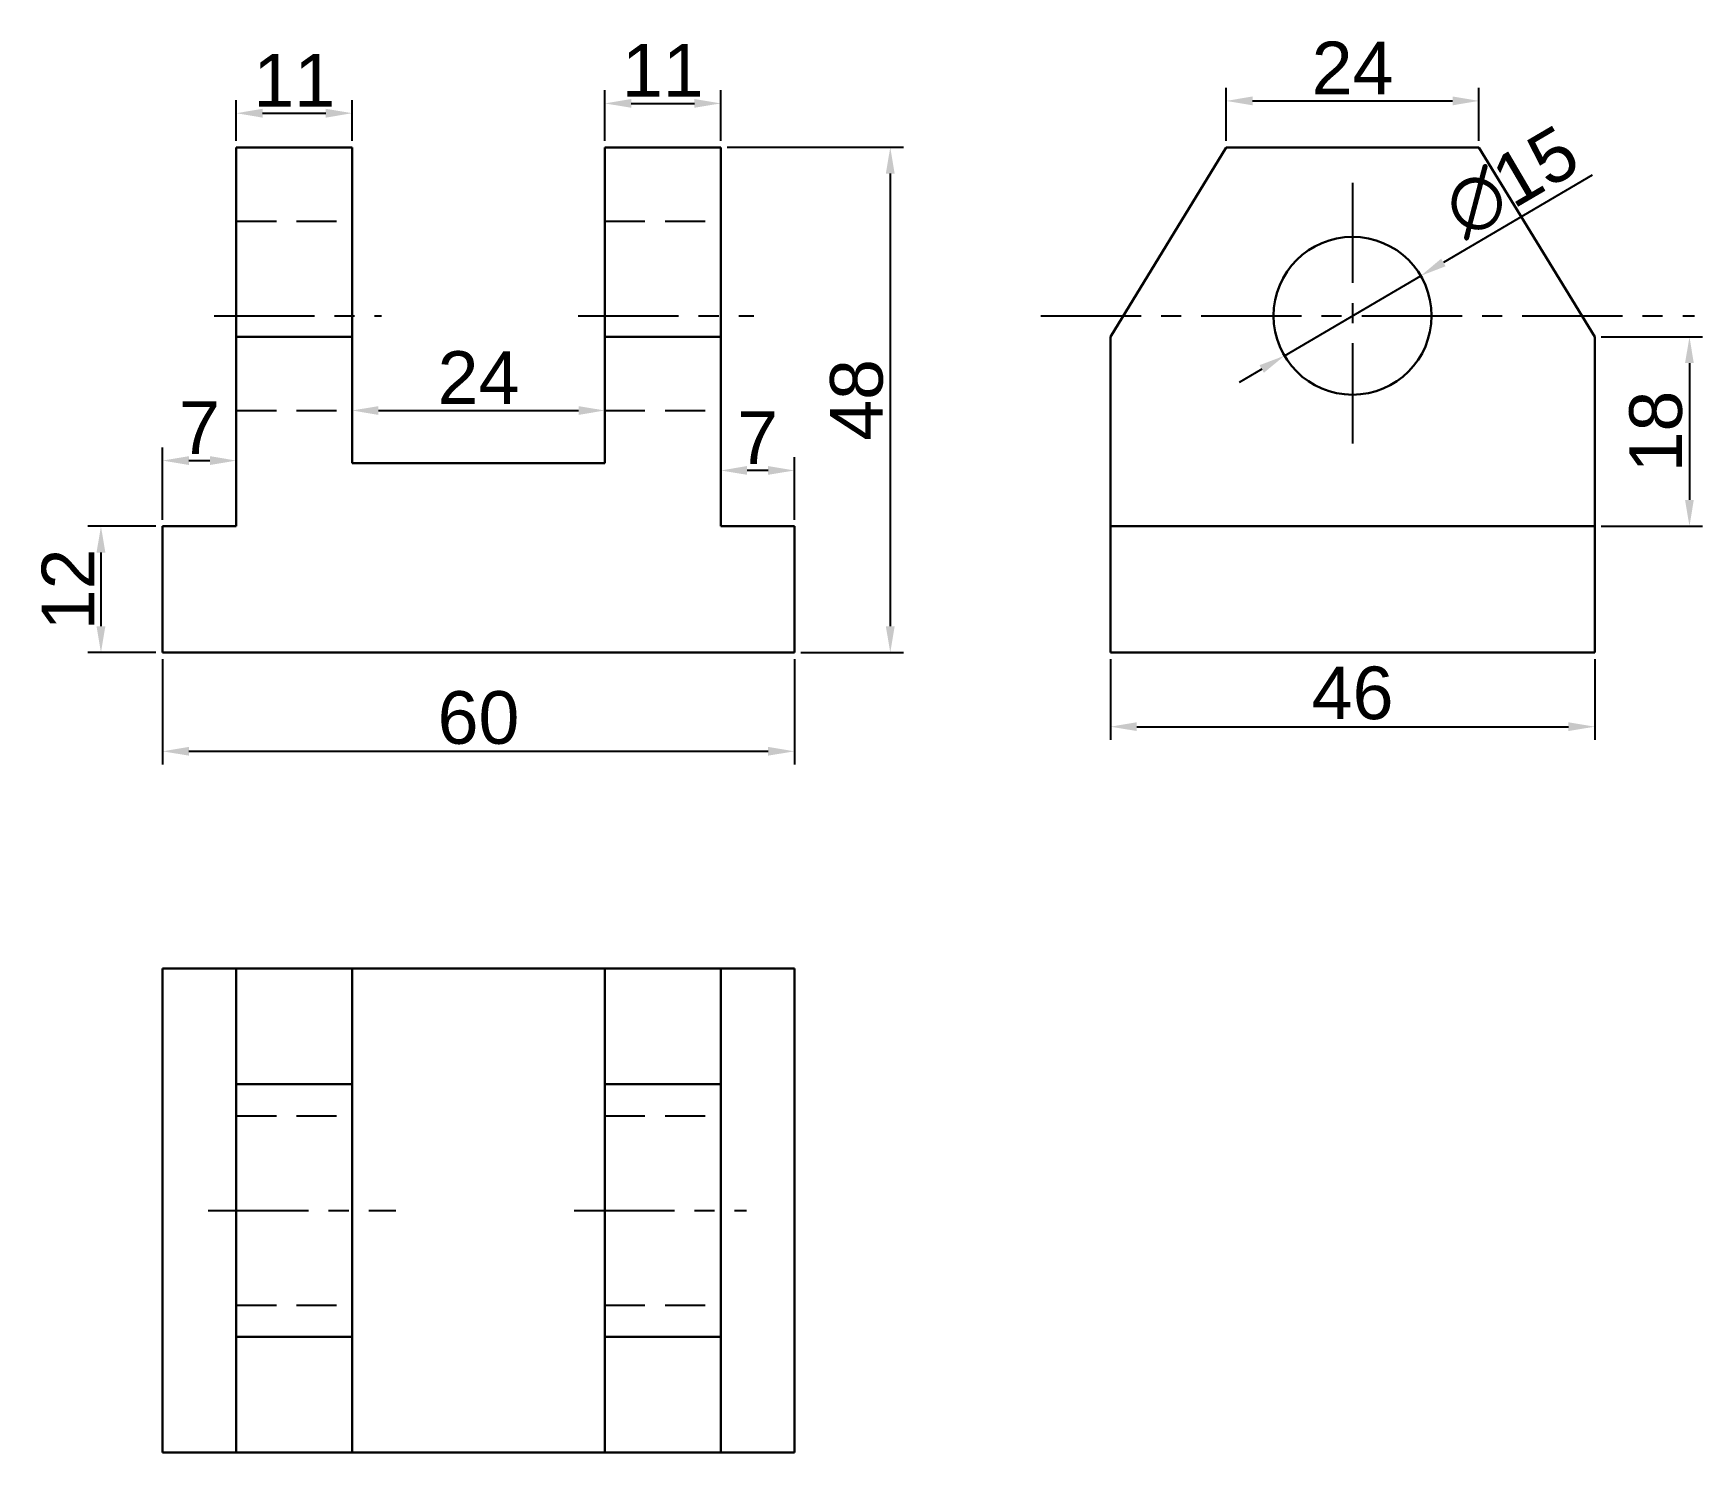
# Model space of a CAD drawing. Header units: millimetres. Extents: x -117 to 41, y 4004 to 4139.
import ezdxf

# ---------------------------------------------------------------- set-up
doc = ezdxf.new("R2010")
doc.units = ezdxf.units.MM
doc.header["$LTSCALE"] = 0.3
doc.linetypes.add('CENTER', pattern=[50.8, 31.75, -6.35, 6.35, -6.35])
doc.linetypes.add('DASHED', pattern=[19.05, 12.7, -6.35])
doc.styles.get("Standard").update_dxf_attribs({"font": 'arial.ttf'})
doc.dimstyles.new('ISO-25', dxfattribs={"dimtxt": 5, "dimasz": 2.5, "dimexe": 1.25, "dimexo": 0.625, "dimtad": 1, "dimtxsty": 'Standard', "dimcen": 2.5, "dimadec": 0, "dimazin": 0, "dimtfac": 1, "dimtmove": 0, "dimatfit": 3, "dimfxl": 1, "dimarcsym": 0})

# ---------------------------------------------------------------- blocks, each defined once
blk = doc.blocks.new('*D2')
at = {"color": 0, "lineweight": -2, "transparency": 16777216}
for p, q in [((-104.9, 4079.32), (-104.9, 4069.32)), ((-44.9, 4079.32), (-44.9, 4069.32)), ((-102.4, 4070.57), (-47.4, 4070.57))]:
    blk.add_line(p, q, dxfattribs=at)
at = {"color": 0, "transparency": 16777216}
for points in [[(-102.4, 4070.99), (-102.4, 4070.16), (-104.9, 4070.57)], [(-47.4, 4070.99), (-47.4, 4070.16), (-44.9, 4070.57)]]:
    blk.add_solid(points, dxfattribs=at)
at = {"layer": 'Defpoints', "color": 0, "transparency": 16777216}
for p in [(-104.9, 4079.95), (-44.9, 4079.95), (-44.9, 4070.57)]:
    blk.add_point(p, dxfattribs=at)
at = {"color": 0, "transparency": 16777216, "insert": (-74.9, 4073.75), "char_height": 5, "attachment_point": 5}
blk.add_mtext('60', dxfattribs=at)
blk = doc.blocks.new('*D3')
at = {"color": 0, "lineweight": -2, "transparency": 16777216}
for p, q in [((-105.53, 4091.95), (-112, 4091.95)), ((-110.75, 4089.45), (-110.75, 4082.45)), ((-105.53, 4079.95), (-112, 4079.95))]:
    blk.add_line(p, q, dxfattribs=at)
at = {"color": 0, "transparency": 16777216}
for points in [[(-111.17, 4089.45), (-110.33, 4089.45), (-110.75, 4091.95)], [(-111.17, 4082.45), (-110.33, 4082.45), (-110.75, 4079.95)]]:
    blk.add_solid(points, dxfattribs=at)
at = {"layer": 'Defpoints', "color": 0, "transparency": 16777216}
for p in [(-104.9, 4091.95), (-110.75, 4079.95), (-104.9, 4079.95)]:
    blk.add_point(p, dxfattribs=at)
at = {"color": 0, "transparency": 16777216, "insert": (-113.88, 4085.95), "char_height": 5, "attachment_point": 5, "rotation": 90}
blk.add_mtext('12', dxfattribs=at)
blk = doc.blocks.new('*D5')
at = {"color": 0, "lineweight": -2, "transparency": 16777216}
for p, q in [((-51.28, 4127.95), (-34.55, 4127.95)), ((-35.8, 4125.45), (-35.8, 4082.45)), ((-44.28, 4079.95), (-34.55, 4079.95))]:
    blk.add_line(p, q, dxfattribs=at)
at = {"color": 0, "transparency": 16777216}
for points in [[(-36.22, 4125.45), (-35.38, 4125.45), (-35.8, 4127.95)], [(-36.22, 4082.45), (-35.38, 4082.45), (-35.8, 4079.95)]]:
    blk.add_solid(points, dxfattribs=at)
at = {"layer": 'Defpoints', "color": 0, "transparency": 16777216}
for p in [(-51.9, 4127.95), (-44.9, 4079.95), (-35.8, 4079.95)]:
    blk.add_point(p, dxfattribs=at)
at = {"color": 0, "transparency": 16777216, "insert": (-38.98, 4103.95), "char_height": 5, "attachment_point": 5, "rotation": 90}
blk.add_mtext('48', dxfattribs=at)
blk = doc.blocks.new('*D6')
at = {"color": 0, "lineweight": -2, "transparency": 16777216}
for p, q in [((-104.9, 4092.57), (-104.9, 4099.44)), ((-97.9, 4092.57), (-97.9, 4099.44)), ((-102.4, 4098.19), (-100.4, 4098.19))]:
    blk.add_line(p, q, dxfattribs=at)
at = {"color": 0, "transparency": 16777216}
for points in [[(-102.4, 4098.61), (-102.4, 4097.77), (-104.9, 4098.19)], [(-100.4, 4098.61), (-100.4, 4097.77), (-97.9, 4098.19)]]:
    blk.add_solid(points, dxfattribs=at)
at = {"layer": 'Defpoints', "color": 0, "transparency": 16777216}
for p in [(-97.9, 4098.19), (-104.9, 4091.95), (-97.9, 4091.95)]:
    blk.add_point(p, dxfattribs=at)
at = {"color": 0, "transparency": 16777216, "insert": (-101.4, 4101.31), "char_height": 5, "attachment_point": 5}
blk.add_mtext('7', dxfattribs=at)
blk = doc.blocks.new('*D7')
at = {"color": 0, "lineweight": -2, "transparency": 16777216}
for p, q in [((-51.9, 4092.57), (-51.9, 4098.5)), ((-44.9, 4092.57), (-44.9, 4098.5)), ((-47.4, 4097.25), (-49.4, 4097.25))]:
    blk.add_line(p, q, dxfattribs=at)
at = {"color": 0, "transparency": 16777216}
for points in [[(-49.4, 4097.67), (-49.4, 4096.84), (-51.9, 4097.25)], [(-47.4, 4097.67), (-47.4, 4096.84), (-44.9, 4097.25)]]:
    blk.add_solid(points, dxfattribs=at)
at = {"layer": 'Defpoints', "color": 0, "transparency": 16777216}
for p in [(-51.9, 4097.25), (-51.9, 4091.95), (-44.9, 4091.95)]:
    blk.add_point(p, dxfattribs=at)
at = {"color": 0, "transparency": 16777216, "insert": (-48.4, 4100.38), "char_height": 5, "attachment_point": 5}
blk.add_mtext('7', dxfattribs=at)
blk = doc.blocks.new('*D8')
at = {"color": 0, "lineweight": -2, "transparency": 16777216}
for p, q in [((-86.9, 4098.57), (-86.9, 4104.2)), ((-62.9, 4098.57), (-62.9, 4104.2)), ((-84.4, 4102.95), (-65.4, 4102.95))]:
    blk.add_line(p, q, dxfattribs=at)
at = {"color": 0, "transparency": 16777216}
for points in [[(-84.4, 4103.36), (-84.4, 4102.53), (-86.9, 4102.95)], [(-65.4, 4103.36), (-65.4, 4102.53), (-62.9, 4102.95)]]:
    blk.add_solid(points, dxfattribs=at)
at = {"layer": 'Defpoints', "color": 0, "transparency": 16777216}
for p in [(-62.9, 4102.95), (-86.9, 4097.95), (-62.9, 4097.95)]:
    blk.add_point(p, dxfattribs=at)
at = {"color": 0, "transparency": 16777216, "insert": (-74.9, 4106.08), "char_height": 5, "attachment_point": 5}
blk.add_mtext('24', dxfattribs=at)
blk = doc.blocks.new('*D9')
at = {"color": 0, "lineweight": -2, "transparency": 16777216}
for p, q in [((-97.9, 4128.57), (-97.9, 4132.44)), ((-86.9, 4128.57), (-86.9, 4132.44)), ((-95.4, 4131.19), (-89.4, 4131.19))]:
    blk.add_line(p, q, dxfattribs=at)
at = {"color": 0, "transparency": 16777216}
for points in [[(-95.4, 4131.61), (-95.4, 4130.77), (-97.9, 4131.19)], [(-89.4, 4131.61), (-89.4, 4130.77), (-86.9, 4131.19)]]:
    blk.add_solid(points, dxfattribs=at)
at = {"layer": 'Defpoints', "color": 0, "transparency": 16777216}
for p in [(-86.9, 4131.19), (-97.9, 4127.95), (-86.9, 4127.95)]:
    blk.add_point(p, dxfattribs=at)
at = {"color": 0, "transparency": 16777216, "insert": (-92.4, 4134.32), "char_height": 5, "attachment_point": 5}
blk.add_mtext('11', dxfattribs=at)
blk = doc.blocks.new('*D10')
at = {"color": 0, "lineweight": -2, "transparency": 16777216}
for p, q in [((-62.9, 4128.57), (-62.9, 4133.37)), ((-51.9, 4128.57), (-51.9, 4133.37)), ((-60.4, 4132.12), (-54.4, 4132.12))]:
    blk.add_line(p, q, dxfattribs=at)
at = {"color": 0, "transparency": 16777216}
for points in [[(-60.4, 4132.54), (-60.4, 4131.71), (-62.9, 4132.12)], [(-54.4, 4132.54), (-54.4, 4131.71), (-51.9, 4132.12)]]:
    blk.add_solid(points, dxfattribs=at)
at = {"layer": 'Defpoints', "color": 0, "transparency": 16777216}
for p in [(-51.9, 4132.12), (-62.9, 4127.95), (-51.9, 4127.95)]:
    blk.add_point(p, dxfattribs=at)
at = {"color": 0, "transparency": 16777216, "insert": (-57.4, 4135.26), "char_height": 5, "attachment_point": 5}
blk.add_mtext('11', dxfattribs=at)
blk = doc.blocks.new('*D11')
at = {"color": 0, "lineweight": -2, "transparency": 16777216}
for p, q in [((-3.9, 4128.57), (-3.9, 4133.61)), ((-1.4, 4132.36), (17.6, 4132.36)), ((20.1, 4128.57), (20.1, 4133.61))]:
    blk.add_line(p, q, dxfattribs=at)
at = {"color": 0, "transparency": 16777216}
for points in [[(-1.4, 4132.78), (-1.4, 4131.94), (-3.9, 4132.36)], [(17.6, 4132.78), (17.6, 4131.94), (20.1, 4132.36)]]:
    blk.add_solid(points, dxfattribs=at)
at = {"layer": 'Defpoints', "color": 0, "transparency": 16777216}
for p in [(20.1, 4132.36), (-3.9, 4127.95), (20.1, 4127.95)]:
    blk.add_point(p, dxfattribs=at)
at = {"color": 0, "transparency": 16777216, "insert": (8.1, 4135.49), "char_height": 5, "attachment_point": 5}
blk.add_mtext('24', dxfattribs=at)
blk = doc.blocks.new('*D12')
at = {"color": 0, "lineweight": -2, "transparency": 16777216}
for p, q in [((-14.9, 4079.32), (-14.9, 4071.66)), ((31.1, 4079.32), (31.1, 4071.66)), ((-12.4, 4072.91), (28.6, 4072.91))]:
    blk.add_line(p, q, dxfattribs=at)
at = {"color": 0, "transparency": 16777216}
for points in [[(-12.4, 4073.33), (-12.4, 4072.5), (-14.9, 4072.91)], [(28.6, 4073.33), (28.6, 4072.5), (31.1, 4072.91)]]:
    blk.add_solid(points, dxfattribs=at)
at = {"layer": 'Defpoints', "color": 0, "transparency": 16777216}
for p in [(-14.9, 4079.95), (31.1, 4079.95), (31.1, 4072.91)]:
    blk.add_point(p, dxfattribs=at)
at = {"color": 0, "transparency": 16777216, "insert": (8.1, 4076.09), "char_height": 5, "attachment_point": 5}
blk.add_mtext('46', dxfattribs=at)
blk = doc.blocks.new('*D13')
at = {"color": 0, "lineweight": -2, "transparency": 16777216}
for p, q in [((31.72, 4109.95), (41.34, 4109.95)), ((40.09, 4107.45), (40.09, 4094.45)), ((31.72, 4091.95), (41.34, 4091.95))]:
    blk.add_line(p, q, dxfattribs=at)
at = {"color": 0, "transparency": 16777216}
for points in [[(39.67, 4107.45), (40.5, 4107.45), (40.09, 4109.95)], [(39.67, 4094.45), (40.5, 4094.45), (40.09, 4091.95)]]:
    blk.add_solid(points, dxfattribs=at)
at = {"layer": 'Defpoints', "color": 0, "transparency": 16777216}
for p in [(31.1, 4109.95), (31.1, 4091.95), (40.09, 4091.95)]:
    blk.add_point(p, dxfattribs=at)
at = {"color": 0, "transparency": 16777216, "insert": (36.91, 4100.95), "char_height": 5, "attachment_point": 5, "rotation": 90}
blk.add_mtext('18', dxfattribs=at)
blk = doc.blocks.new('*D14')
at = {"color": 0, "lineweight": -2, "transparency": 16777216}
for p, q in [((30.86, 4125.3), (16.72, 4117.01)), ((1.63, 4108.15), (14.57, 4115.74)), ((-0.53, 4106.89), (-2.68, 4105.62))]:
    blk.add_line(p, q, dxfattribs=at)
at = {"color": 0, "transparency": 16777216}
for points in [[(16.51, 4117.37), (16.93, 4116.65), (14.57, 4115.74)], [(-0.74, 4107.25), (-0.32, 4106.53), (1.63, 4108.15)]]:
    blk.add_solid(points, dxfattribs=at)
at = {"layer": 'Defpoints', "color": 0, "transparency": 16777216}
for p in [(14.57, 4115.74), (1.63, 4108.15)]:
    blk.add_point(p, dxfattribs=at)
at = {"color": 0, "transparency": 16777216, "insert": (23.19, 4124.65), "char_height": 5, "attachment_point": 5, "rotation": 30.3948}
blk.add_mtext('∅15', dxfattribs=at)

msp = doc.modelspace()

# ---------------------------------------------------------------- linework, layer by layer
at = {"lineweight": 30}
for p, q in [((-97.902, 4127.947), (-86.902, 4127.947)), ((-97.902, 4091.947), (-97.902, 4127.947)), ((-86.902, 4127.947), (-86.902, 4097.947)), ((-62.902, 4127.947), (-62.902, 4097.947)), ((-62.902, 4127.947), (-51.902, 4127.947)), ((-51.902, 4127.947), (-51.902, 4091.947)), ((-14.902, 4109.947), (-3.902, 4127.947)), ((-3.902, 4127.947), (20.098, 4127.947)), ((31.098, 4109.947), (20.098, 4127.947)), ((-97.902, 4109.947), (-86.902, 4109.947)), ((-62.902, 4109.947), (-51.902, 4109.947)), ((-14.902, 4079.947), (-14.902, 4109.947)), ((31.098, 4109.947), (31.098, 4079.947)), ((-86.902, 4097.947), (-62.902, 4097.947)), ((-104.902, 4079.947), (-104.902, 4091.947)), ((-104.902, 4091.947), (-97.902, 4091.947)), ((-51.902, 4091.947), (-44.902, 4091.947)), ((-44.902, 4091.947), (-44.902, 4079.947)), ((-14.902, 4091.947), (31.098, 4091.947)), ((-104.902, 4079.947), (-44.902, 4079.947)), ((-14.902, 4079.947), (31.098, 4079.947)), ((-104.902, 4049.947), (-44.902, 4049.947)), ((-104.902, 4049.947), (-104.902, 4003.947)), ((-97.902, 4049.947), (-97.902, 4003.947)), ((-86.902, 4049.947), (-86.902, 4003.947)), ((-62.902, 4049.947), (-62.902, 4003.947)), ((-51.902, 4049.947), (-51.902, 4003.947)), ((-44.902, 4003.947), (-44.902, 4049.947)), ((-97.902, 4038.947), (-86.902, 4038.947)), ((-62.902, 4038.947), (-51.902, 4038.947)), ((-97.902, 4014.947), (-86.902, 4014.947)), ((-62.902, 4014.947), (-51.902, 4014.947)), ((-104.902, 4003.947), (-44.902, 4003.947))]:
    msp.add_line(p, q, dxfattribs=at)
at = {"linetype": 'CENTER'}
for p, q in [((8.098, 4124.59), (8.098, 4098.952)), ((-100.011, 4111.947), (-84.113, 4111.947)), ((-65.429, 4111.947), (-48.758, 4111.947)), ((-21.512, 4111.947), (40.557, 4111.947)), ((-100.562, 4026.947), (-82.74, 4026.947)), ((-65.818, 4026.947), (-49.437, 4026.947))]:
    msp.add_line(p, q, dxfattribs=at)
at = {"linetype": 'DASHED'}
for p, q in [((-97.902, 4120.947), (-86.902, 4120.947)), ((-62.902, 4120.947), (-51.902, 4120.947)), ((-97.902, 4102.947), (-86.902, 4102.947)), ((-62.902, 4102.947), (-51.902, 4102.947)), ((-97.902, 4035.947), (-86.902, 4035.947)), ((-62.902, 4035.947), (-51.902, 4035.947)), ((-97.902, 4017.947), (-86.902, 4017.947)), ((-62.902, 4017.947), (-51.902, 4017.947))]:
    msp.add_line(p, q, dxfattribs=at)
at = {"lineweight": 30}
msp.add_circle((8.098, 4111.947), 7.5, dxfattribs=at)

# ---------------------------------------------------------------- dimensions: what is measured, and where the dimension line sits
for base, p1, p2, picture, middle in [((-51.902, 4132.125), (-62.902, 4127.947), (-51.902, 4127.947), '*D10', (-57.402, 4135.26)), ((20.098, 4132.359), (-3.902, 4127.947), (20.098, 4127.947), '*D11', (8.098, 4135.494)), ((-86.902, 4131.188), (-97.902, 4127.947), (-86.902, 4127.947), '*D9', (-92.402, 4134.324)), ((-62.902, 4102.947), (-86.902, 4097.947), (-62.902, 4097.947), '*D8', (-74.902, 4106.083)), ((-97.902, 4098.189), (-104.902, 4091.947), (-97.902, 4091.947), '*D6', (-101.402, 4101.314)), ((-51.902, 4097.253), (-44.902, 4091.947), (-51.902, 4091.947), '*D7', (-48.402, 4100.378)), ((-44.902, 4070.572), (-104.902, 4079.947), (-44.902, 4079.947), '*D2', (-74.902, 4073.75)), ((31.098, 4072.913), (-14.902, 4079.947), (31.098, 4079.947), '*D12', (8.098, 4076.091))]:
    dim = msp.add_linear_dim(base=base, p1=p1, p2=p2, dimstyle='ISO-25')
    dim.commit()
    dim.dimension.update_dxf_attribs({"geometry": picture, "text_midpoint": middle})
dim = msp.add_diameter_dim_2p(p1=(1.629, 4108.153), p2=(14.568, 4115.742), dimstyle='ISO-25')
dim.commit()
dim.dimension.update_dxf_attribs({"geometry": '*D14', "text_midpoint": (23.192, 4124.647)})
for base, p1, p2, picture, middle in [((-35.799, 4079.947), (-51.902, 4127.947), (-44.902, 4079.947), '*D5', (-38.977, 4103.947)), ((40.088, 4091.947), (31.098, 4109.947), (31.098, 4091.947), '*D13', (36.91, 4100.947)), ((-110.75, 4079.947), (-104.902, 4091.947), (-104.902, 4079.947), '*D3', (-113.885, 4085.947))]:
    dim = msp.add_linear_dim(base=base, p1=p1, p2=p2, angle=90, dimstyle='ISO-25')
    dim.commit()
    dim.dimension.update_dxf_attribs({"geometry": picture, "text_midpoint": middle})

doc.saveas('drawing.dxf')
